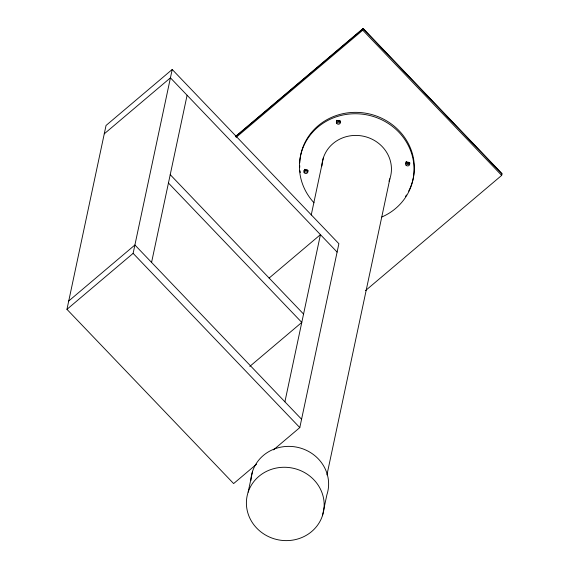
<?xml version="1.0" encoding="UTF-8"?>
<svg xmlns="http://www.w3.org/2000/svg" width="569" height="569" viewBox="0 0 569 569"><rect width="100%" height="100%" fill="white"/><g stroke="black" fill="none" stroke-linecap="round" stroke-linejoin="round"><path stroke-width="0.85" d="M256.583 464.155L233.631 483.579L66.957 309.344L106.04 125.465L172.208 69.482L338.882 243.717L299.799 427.589L273.461 449.873M66.957 309.344L133.125 253.354L172.208 69.482M151.567 262.423L187.101 95.258M248.148 492.142L252.593 471.253M311.236 214.99L323.42 157.677M236.107 137.378L362.78 30.193L363.15 28.45L502.043 173.645L501.673 175.387L365.518 290.595M284.905 401.806L320.439 234.648L269.123 278.07M326.94 474.909L389.879 178.794M322.431 515.749A38.998 36.572 12 0 0 276.719 467.967A38.998 36.572 12 0 0 256.719 528.124A38.998 36.572 12 0 0 322.431 515.749L326.869 494.852A38.998 36.572 12 0 0 296.335 447.078A38.998 36.572 12 0 0 250.865 480.641M104.269 133.829L170.43 77.839L337.104 252.074M235.801 136.204L363.15 28.45M235.73 136.553L363.079 28.799L501.965 173.993M68.735 300.987L134.903 244.997L301.57 419.232M249.791 366.4L301.783 322.41L168.445 183.019M306.954 170.216L307.395 170.074M339.992 120.92L339.487 121.076A2.056 1.927 12 0 1 337.538 120.429M362.78 30.193L501.673 175.387M170.223 174.662L303.562 314.052M133.125 253.354L299.799 427.589M337.161 120.358L337.467 120.777A2.056 1.927 12 0 0 339.416 121.425L339.921 121.268A2.056 1.927 12 0 0 340.362 120.991M299.763 162.855A57.469 53.899 12 0 1 370.896 114.319A57.469 53.899 12 0 1 408.677 191.134M406.465 194.982A57.469 53.899 12 0 1 405.498 196.461M300.283 172.585A57.469 53.899 12 0 1 300.048 170.814M299.771 167.265A57.469 53.899 12 0 1 299.721 165.494M314.045 202.813A57.469 53.899 12 0 1 322.595 123.558A57.469 53.899 12 0 1 405.733 140.963A57.469 53.899 12 0 1 381.842 217.002M409.95 162.969A2.056 1.927 12 0 1 407.347 164.455A2.056 1.927 12 0 1 406.06 161.788M340.639 121.56A2.056 1.927 12 0 1 338.057 122.74A2.056 1.927 12 0 1 336.741 120.272M308.163 170.558A2.056 1.927 12 0 1 304.102 170.359M321.876 166.077A34.894 32.725 12 0 1 363.897 136.325A34.894 32.725 12 0 1 388.968 181.191M409.431 162.812A2.056 1.927 12 0 1 406.316 161.866M307.637 170.408A2.056 1.927 12 0 1 304.778 169.911M409.246 162.592A2.041 1.913 12 0 1 408.748 162.755L408.222 162.791A2.041 1.913 12 0 1 406.501 161.724M306.926 170.223A1.906 1.785 12 0 1 304.828 169.256M409.609 162.663A2.041 1.913 12 0 1 406.43 162.073M307.729 170.167A1.906 1.785 12 0 1 304.749 169.605M405.981 165.102A2.056 1.927 12 0 0 409.502 164.839A2.056 1.927 12 0 0 407.418 162.087A2.056 1.927 12 0 0 405.981 165.102M336.876 123.565A2.056 1.927 12 0 0 340.34 122.954A2.056 1.927 12 0 0 337.965 120.415A2.056 1.927 12 0 0 336.876 123.565M304.187 172.692A2.056 1.927 12 0 0 307.715 172.428A2.056 1.927 12 0 0 305.631 169.676A2.056 1.927 12 0 0 304.187 172.692"/></g></svg>
